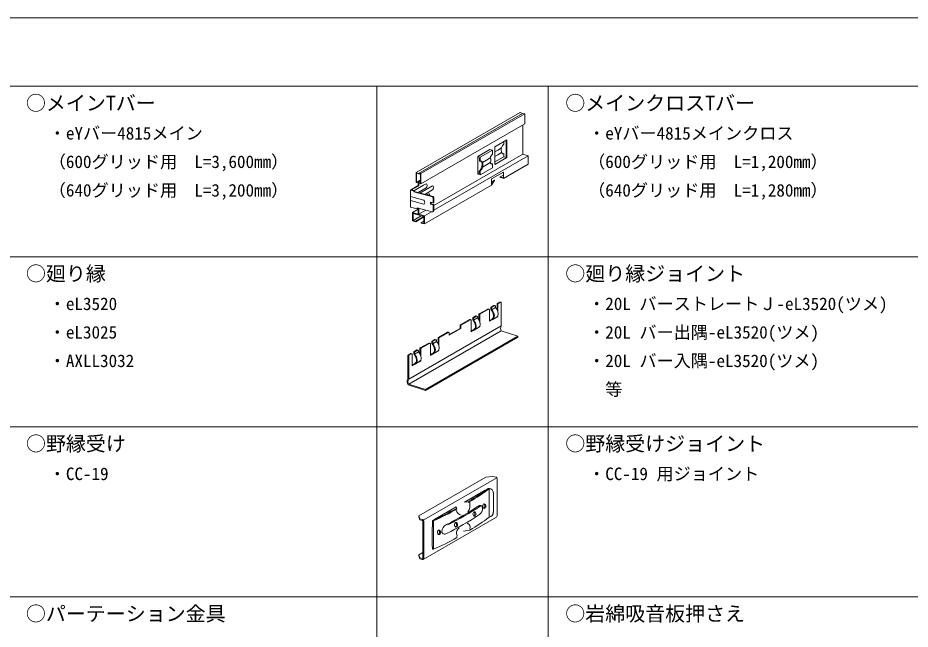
# Model space of a CAD drawing. Units: millimetres on the paper, enlarged 10 times, with parts at other scales. Extents: x -1950 to 1950, y -1347 to 1325.
# Drawn here: x -1280 to -498, y 789 to 1325 of the extents above; entities that cross this region are included whole.
import ezdxf
from ezdxf.enums import TextEntityAlignment as Align

# ---------------------------------------------------------------- set-up
doc = ezdxf.new("R2010")
doc.units = ezdxf.units.MM
doc.header["$LTSCALE"] = 10
for name, color, linetype, lineweight in [('1-1_吊り材', 7, 'Continuous', 18), ('F-1_吊り材', 7, 'Continuous', 18), ('F-2_野縁受け', 3, 'Continuous', 18), ('F-3_野縁', 3, 'Continuous', 18), ('F-6_文字', 7, 'Continuous', 18), ('F-B_補強金具・金具・その他', 3, 'Continuous', 18)]:
    doc.layers.add(name, color=color, linetype=linetype, lineweight=lineweight)
doc.styles.add('ＭＳ ゴシック', font='')
doc.styles.get('ＭＳ ゴシック').set_extended_font_data('MS Gothic')

msp = doc.modelspace()

# ---------------------------------------------------------------- linework, layer by layer
at = {"layer": '1-1_吊り材'}
for p, q in [((-926.51, 1188.38), (-835.45, 1240.96)), ((-839.72, 1242.03), (-839.63, 1242.08)), ((-835.45, 1231.94), (-835.45, 1240.96)), ((-926.51, 1179.36), (-835.45, 1231.94)), ((-837.33, 1205.36), (-837.33, 1230.85)), ((-861.83, 1211.91), (-851.27, 1218.01)), ((-861.83, 1211.91), (-861.83, 1196.39)), ((-853.92, 1214.21), (-853.92, 1216.48)), ((-851.89, 1202.65), (-851.89, 1217.65)), ((-851.27, 1218.01), (-851.27, 1202.49)), ((-915.17, 1160.42), (-837.33, 1205.36)), ((-915.17, 1156.24), (-832.38, 1204.04)), ((-876.61, 1203.38), (-866.05, 1209.47)), ((-866.05, 1209.47), (-863.89, 1208.89)), ((-859.2, 1209.08), (-861.83, 1207.56)), ((-859.2, 1204.93), (-861.83, 1203.41)), ((-859.2, 1209.08), (-855.75, 1211.08)), ((-859.2, 1204.93), (-855.75, 1206.92)), ((-853.92, 1203.2), (-853.92, 1205.9)), ((-837.33, 1205.36), (-832.38, 1204.04)), ((-832.38, 1204.04), (-832.38, 1196.82)), ((-876.61, 1203.38), (-876.61, 1187.85)), ((-876.61, 1203.38), (-874.45, 1202.8)), ((-876.61, 1202.47), (-875.17, 1202.09)), ((-875.17, 1202.09), (-875.17, 1199.38)), ((-874.45, 1199.19), (-875.17, 1199.38)), ((-874.45, 1202.8), (-874.45, 1199.19)), ((-872.62, 1198.17), (-873.34, 1198.36)), ((-869.17, 1200.16), (-872.62, 1198.17)), ((-869.17, 1196.01), (-872.62, 1194.01)), ((-869.17, 1200.16), (-865.72, 1202.15)), ((-869.17, 1196.01), (-865.72, 1198)), ((-863.89, 1196.98), (-864.61, 1197.17)), ((-863.89, 1196.98), (-863.89, 1193.37)), ((-861.83, 1198.63), (-853.92, 1203.2)), ((-861.83, 1196.39), (-851.27, 1202.49)), ((-854.23, 1184.2), (-832.38, 1196.82)), ((-851.27, 1202.49), (-853.92, 1203.2)), ((-930.7, 1189.5), (-930.7, 1180.48)), ((-930.48, 1189.16), (-930.48, 1180.73)), ((-926.51, 1179.36), (-926.51, 1188.38)), ((-876.61, 1189.28), (-875.17, 1190.11)), ((-876.61, 1188.76), (-875.17, 1188.37)), ((-875.17, 1191.08), (-875.17, 1188.37)), ((-874.45, 1190.88), (-875.17, 1191.08)), ((-874.45, 1187.27), (-874.45, 1190.88)), ((-872.62, 1194.01), (-873.34, 1194.21)), ((-854.28, 1189.7), (-864.69, 1183.69)), ((-854.28, 1189.7), (-854.28, 1184.17)), ((-930.7, 1180.48), (-928.81, 1180.79)), ((-930.48, 1180.73), (-926.73, 1182.9)), ((-930.48, 1180.73), (-928.6, 1181.04)), ((-928.81, 1177.85), (-928.81, 1180.79)), ((-928.6, 1181.04), (-926.73, 1182.12)), ((-928.6, 1181.04), (-926.73, 1179.73)), ((-928.4, 1177.75), (-928.4, 1180.67)), ((-928.4, 1180.67), (-926.51, 1179.36)), ((-926.73, 1179.73), (-926.73, 1188.15)), ((-864.69, 1183.69), (-864.69, 1178.16)), ((-864.69, 1178.73), (-861.88, 1182.71)), ((-861.88, 1182.71), (-864.69, 1181.09)), ((-857.09, 1185.47), (-854.28, 1187.1)), ((-857.09, 1185.47), (-854.28, 1184.74)), ((-857.09, 1185.47), (-857.09, 1185.04)), ((-854.28, 1184.29), (-857.09, 1185.04)), ((-935.5, 1173.99), (-928.81, 1177.85)), ((-932.72, 1173.24), (-935.5, 1173.99)), ((-935.5, 1173.99), (-935.5, 1159.11)), ((-934.71, 1174.11), (-928.4, 1177.75)), ((-932.31, 1173.46), (-934.71, 1174.11)), ((-932.7, 1173.25), (-924.16, 1178.19)), ((-932.7, 1173.25), (-932.7, 1172.43)), ((-932.31, 1173.46), (-932.31, 1172.65)), ((-915.84, 1168.24), (-932.31, 1172.65)), ((-929.02, 1171.77), (-921.84, 1175.91)), ((-928.81, 1177.85), (-928.81, 1179.55)), ((-927.33, 1171.32), (-916.35, 1177.66)), ((-924.16, 1178.19), (-921.84, 1179.52)), ((-923.44, 1144.24), (-864.64, 1178.19)), ((-923.06, 1170.18), (-916.35, 1174.05)), ((-935.5, 1168.32), (-923.99, 1165.24)), ((-918.39, 1168.6), (-932.7, 1172.43)), ((-921.38, 1169.72), (-919.51, 1170.8)), ((-916.41, 1168.06), (-918.39, 1168.6)), ((-915.74, 1167.19), (-915.74, 1162.71)), ((-915.17, 1167.37), (-915.17, 1162.86)), ((-935.5, 1164.71), (-923.99, 1161.63)), ((-935.5, 1159.11), (-929.63, 1157.54)), ((-933.77, 1154.23), (-928.81, 1157.09)), ((-929.63, 1158.35), (-929.63, 1157.54)), ((-916.64, 1154.87), (-929.63, 1158.35)), ((-928.81, 1152.9), (-928.81, 1158.13)), ((-928.6, 1158.07), (-928.6, 1152.66)), ((-928.4, 1152.79), (-928.4, 1158.02)), ((-915.74, 1162.71), (-918.1, 1163.34)), ((-915.74, 1162.71), (-915.17, 1162.86)), ((-915.74, 1161.09), (-915.17, 1161.25)), ((-915.74, 1155.77), (-915.74, 1161.09)), ((-933.77, 1154.23), (-933.77, 1147.01)), ((-928.81, 1152.9), (-933.77, 1154.23)), ((-933.4, 1153.32), (-933.4, 1147.36)), ((-923.8, 1150.75), (-933.4, 1153.32)), ((-933.4, 1147.36), (-926.36, 1151.43)), ((-930.98, 1146.71), (-923.93, 1150.78)), ((-930.98, 1146.26), (-923.8, 1150.4)), ((-928.4, 1152.79), (-922.21, 1156.36)), ((-928.4, 1152.79), (-923.44, 1151.46)), ((-923.8, 1150.75), (-923.8, 1144.79)), ((-923.44, 1151.46), (-917.26, 1155.03)), ((-923.44, 1151.46), (-923.44, 1144.24)), ((-933.77, 1147.01), (-930.98, 1146.26)), ((-926.23, 1145.44), (-923.8, 1146.84))]:
    msp.add_line(p, q, dxfattribs=at)
for points in [[(-930.7, 1189.5), (-839.63, 1242.08), (-837.54, 1241.07)], [(-928.6, 1188.49), (-837.54, 1241.07), (-835.45, 1240.96)], [(-874.45, 1202.8), (-863.89, 1208.89), (-863.89, 1205.28)], [(-930.7, 1189.5), (-928.6, 1188.49), (-926.51, 1188.38)], [(-930.48, 1189.16), (-928.6, 1188.25), (-926.73, 1188.15)], [(-876.61, 1187.85), (-874.45, 1187.27), (-863.89, 1193.37)], [(-861.88, 1182.71), (-861.88, 1182.28), (-864.69, 1178.28)], [(-915.17, 1167.22), (-915.17, 1167.19), (-915.17, 1166.96)], [(-915.74, 1161.09), (-918.1, 1161.72), (-918.1, 1163.34)], [(-918.1, 1161.72), (-917.53, 1161.88), (-917.53, 1163.19)], [(-915.17, 1155.92), (-915.17, 1161.25), (-917.53, 1161.88)], [(-930.98, 1146.26), (-930.98, 1146.71), (-933.4, 1147.36)], [(-923.44, 1144.24), (-926.23, 1144.99), (-926.23, 1145.44), (-923.8, 1144.79)]]:
    msp.add_lwpolyline(points, dxfattribs=at)
for centre, start, end in [((-916.64, 1167.19), 0, 75), ((-916.07, 1167.37), 0.08202, 75), ((-916.07, 1167.37), 0, 0.08202), ((-916.64, 1155.77), 240, 0), ((-916.07, 1155.92), 270.61323, 0)]:
    msp.add_arc(centre, 0.903, start, end, dxfattribs=at)
for centre, major_axis, ratio, start_param, end_param in [((-853.92, 1210.05), (-0.75, -4.31), 0.457042, 3.506743, 4.55394), ((-863.89, 1201.13), (-0.75, -4.31), 0.457042, 3.506743, 4.55394), ((-855.75, 1209), (0.06, -2.09), 0.213858, 3.502595, 6.152307), ((-853.92, 1210.05), (-0.75, -4.31), 0.457042, 5.601138, 6.648335), ((-874.45, 1195.04), (-0.75, -4.31), 0.457042, 2.459545, 3.506743), ((-875.17, 1195.23), (-0.75, -4.31), 0.457042, 2.459545, 2.91363), ((-873.34, 1196.28), (-0.06, -2.09), 0.213858, 0.130878, 2.909004), ((-872.62, 1196.09), (-0.06, -2.09), 0.213858, 0.130878, 3.272471), ((-865.72, 1200.08), (-0.06, -2.09), 0.213858, 0.130878, 3.272471), ((-863.89, 1201.13), (-0.75, -4.31), 0.457042, 5.601138, 6.648335), ((-864.61, 1201.32), (-0.75, -4.31), 0.457042, 0.146603, 0.36515), ((-875.17, 1195.23), (-0.75, -4.31), 0.457042, 0.36515, 1.412348), ((-874.45, 1195.04), (-0.75, -4.31), 0.457042, 0.36515, 1.412348), ((-921.84, 1177.72), (-0.16, -1.82), 0.488401, 0.17544, 3.317032), ((-916.35, 1175.85), (-0.16, -1.82), 0.488401, 0.17544, 3.317032), ((-923.99, 1163.43), (-0.32, 1.87), 0.451416, 2.78473, 5.926323), ((-919.51, 1169), (-0.16, -1.82), 0.488401, 1.604063, 3.317032)]:
    msp.add_ellipse(centre, major_axis=major_axis, ratio=ratio, start_param=start_param, end_param=end_param, dxfattribs=at)
at = {"layer": 'F-1_吊り材'}
for p, q in [((-865.2, 1070.95), (-865.2, 1069.24)), ((-864.43, 1071.03), (-865.12, 1071.21)), ((-864.95, 1071.38), (-862.57, 1072.75)), ((-861.88, 1072.57), (-864.26, 1071.19)), ((-862.19, 1072.8), (-861.5, 1072.62)), ((-861.13, 1072.13), (-861.13, 1071)), ((-859.8, 1074.07), (-859.8, 1069.1)), ((-859.02, 1074.15), (-859.72, 1074.33)), ((-859.55, 1074.5), (-857.51, 1075.68)), ((-859.1, 1073.88), (-859.1, 1067.64)), ((-858.85, 1074.31), (-856.81, 1075.49)), ((-857.13, 1075.73), (-856.43, 1075.54)), ((-856.06, 1075.06), (-856.06, 1054.9)), ((-880.83, 1062.21), (-878.45, 1063.59)), ((-877.75, 1063.4), (-880.13, 1062.03)), ((-878.07, 1063.64), (-877.37, 1063.45)), ((-875.67, 1064.9), (-875.67, 1059.93)), ((-874.9, 1064.98), (-875.59, 1065.17)), ((-875.42, 1065.33), (-867.98, 1069.63)), ((-874.98, 1064.72), (-874.98, 1058.47)), ((-874.73, 1065.15), (-867.28, 1069.45)), ((-867.6, 1069.68), (-866.9, 1069.5)), ((-866.53, 1069.01), (-866.53, 1058.88)), ((-864.51, 1070.76), (-864.51, 1069.05)), ((-892.22, 1055.35), (-892.22, 1052.64)), ((-891.45, 1055.43), (-892.14, 1055.61)), ((-891.97, 1055.78), (-883.85, 1060.47)), ((-891.28, 1055.59), (-883.16, 1060.28)), ((-883.47, 1060.52), (-882.78, 1060.33)), ((-882.41, 1059.85), (-882.41, 1049.71)), ((-881.08, 1061.78), (-881.08, 1060.07)), ((-880.3, 1061.86), (-881, 1062.05)), ((-880.38, 1061.6), (-880.38, 1059.88)), ((-877, 1062.97), (-877, 1061.83)), ((-865.2, 1060.24), (-866.53, 1059.47)), ((-864.51, 1060.05), (-866.53, 1058.88)), ((-864.06, 1060.27), (-860.68, 1062.22)), ((-911.22, 1044.66), (-903.1, 1049.35)), ((-902.41, 1049.17), (-910.53, 1044.48)), ((-902.72, 1049.4), (-902.03, 1049.22)), ((-892.22, 1052.64), (-901.66, 1047.19)), ((-901.66, 1046.6), (-891.53, 1052.45)), ((-901.66, 1048.73), (-901.66, 1046.6)), ((-891.53, 1052.45), (-892.22, 1052.64)), ((-891.53, 1055.16), (-891.53, 1052.45)), ((-881.08, 1051.07), (-882.41, 1050.3)), ((-880.38, 1050.88), (-882.41, 1049.71)), ((-879.93, 1051.11), (-876.56, 1053.06)), ((-841.54, 1045.83), (-856.06, 1050.68)), ((-927.1, 1035.5), (-919.65, 1039.8)), ((-926.4, 1035.31), (-918.78, 1039.71)), ((-841.54, 1045.83), (-922.6, 999.03)), ((-922.6, 998.23), (-841.54, 1045.03)), ((-919.27, 1039.85), (-918.58, 1039.66)), ((-916.88, 1041.11), (-916.88, 1039.4)), ((-916.1, 1041.19), (-916.8, 1041.38)), ((-916.63, 1041.54), (-914.25, 1042.92)), ((-916.18, 1040.93), (-916.18, 1039.21)), ((-913.55, 1042.73), (-915.93, 1041.36)), ((-913.87, 1042.97), (-913.18, 1042.78)), ((-912.8, 1042.3), (-912.8, 1041.16)), ((-911.47, 1044.23), (-911.47, 1039.26)), ((-910.7, 1044.31), (-911.4, 1044.5)), ((-910.78, 1044.05), (-910.78, 1037.8)), ((-841.54, 1045.03), (-841.54, 1045.83)), ((-932.75, 1031.95), (-932.75, 1030.24)), ((-931.98, 1032.03), (-932.67, 1032.21)), ((-932.5, 1032.38), (-930.12, 1033.75)), ((-929.43, 1033.57), (-931.81, 1032.19)), ((-929.74, 1033.8), (-929.05, 1033.62)), ((-928.68, 1033.13), (-928.68, 1032)), ((-927.35, 1035.07), (-927.35, 1030.1)), ((-926.57, 1035.15), (-927.27, 1035.33)), ((-926.65, 1034.88), (-926.65, 1028.64)), ((-918.21, 1039.18), (-918.21, 1029.04)), ((-915.74, 1030.44), (-912.36, 1032.39)), ((-937.82, 1029.02), (-937.82, 1008.5)), ((-937.74, 1029.29), (-937.04, 1029.1)), ((-937.57, 1029.45), (-935.53, 1030.63)), ((-937.12, 1028.84), (-937.12, 1008.1)), ((-936.87, 1029.27), (-934.83, 1030.45)), ((-935.15, 1030.68), (-934.45, 1030.5)), ((-934.08, 1030.01), (-934.08, 1019.88)), ((-932.06, 1031.76), (-932.06, 1030.05)), ((-916.88, 1030.4), (-918.21, 1029.63)), ((-916.18, 1030.21), (-918.21, 1029.04)), ((-932.75, 1021.24), (-934.08, 1020.47)), ((-932.06, 1021.05), (-934.08, 1019.88)), ((-931.61, 1021.27), (-928.23, 1023.22)), ((-922.6, 998.23), (-937.65, 1003.25)), ((-922.6, 999.03), (-937.12, 1003.88)), ((-922.6, 998.23), (-922.6, 999.03))]:
    msp.add_line(p, q, dxfattribs=at)
for points in [[(-859.1, 1063.92), (-859.1, 1063.17), (-860.27, 1062.5)], [(-874.98, 1054.76), (-874.98, 1054), (-876.14, 1053.33)], [(-910.78, 1034.09), (-910.78, 1033.33), (-911.94, 1032.66)], [(-926.65, 1024.92), (-926.65, 1024.17), (-927.82, 1023.5)]]:
    msp.add_lwpolyline(points, dxfattribs=at)
for centre, radius, start, end in [((-864.7, 1070.95), 0.5, 120, 180), ((-864.01, 1070.76), 0.5, 120, 180), ((-862.32, 1072.32), 0.5, 75, 120), ((-861.63, 1072.13), 0.5, 0, 120), ((-867.44, 1064.91), 8.77, 6.19829, 44.0087), ((-859.3, 1074.07), 0.5, 120, 180), ((-858.6, 1073.88), 0.5, 120, 180), ((-857.26, 1075.24), 0.5, 75, 120), ((-856.56, 1075.06), 0.5, 0, 120), ((-878.2, 1063.15), 0.5, 75, 120), ((-877.5, 1062.97), 0.5, 0, 120), ((-875.17, 1064.9), 0.5, 120, 180), ((-874.48, 1064.72), 0.5, 120, 180), ((-867.73, 1069.2), 0.5, 75, 120), ((-867.03, 1069.01), 0.5, 0, 120), ((-866.73, 1063.87), 3.94, 292.75252, 3.18951), ((-871.51, 1063.14), 8.77, 6.19829, 44.0087), ((-866.03, 1063.68), 3.94, 292.75252, 3.18951), ((-870.81, 1062.96), 8.77, 6.19829, 44.0087), ((-862.65, 1065.63), 3.94, 292.75252, 3.18951), ((-891.72, 1055.35), 0.5, 120, 180), ((-891.03, 1055.16), 0.5, 120, 180), ((-883.6, 1060.03), 0.5, 75, 120), ((-882.91, 1059.85), 0.5, 0, 120), ((-880.58, 1061.78), 0.5, 120, 180), ((-887.38, 1053.98), 8.77, 6.19829, 44.0087), ((-879.88, 1061.6), 0.5, 120, 180), ((-886.69, 1053.79), 8.77, 6.19829, 44.0087), ((-878.53, 1056.47), 3.94, 292.75252, 3.18951), ((-883.31, 1055.74), 8.77, 6.19829, 44.0087), ((-902.85, 1048.92), 0.5, 75, 120), ((-902.16, 1048.73), 0.5, 0, 120), ((-882.6, 1054.71), 3.94, 292.75252, 3.18951), ((-881.91, 1054.52), 3.94, 292.75252, 3.18951), ((-853.25, 1052.79), 3.51, 143.11352, 216.88648), ((-919.4, 1039.36), 0.5, 75, 120), ((-918.71, 1039.18), 0.5, 0, 120), ((-916.38, 1041.11), 0.5, 120, 180), ((-915.68, 1040.93), 0.5, 120, 180), ((-914, 1042.48), 0.5, 75, 120), ((-913.3, 1042.3), 0.5, 0, 120), ((-919.11, 1035.07), 8.77, 6.19829, 44.0087), ((-910.97, 1044.23), 0.5, 120, 180), ((-910.28, 1044.05), 0.5, 120, 180), ((-932.25, 1031.95), 0.5, 120, 180), ((-931.56, 1031.76), 0.5, 120, 180), ((-929.87, 1033.32), 0.5, 75, 120), ((-929.18, 1033.13), 0.5, 0, 120), ((-934.99, 1025.91), 8.77, 6.19829, 44.0087), ((-926.85, 1035.07), 0.5, 120, 180), ((-926.15, 1034.88), 0.5, 120, 180), ((-923.19, 1033.31), 8.77, 6.19829, 44.0087), ((-918.4, 1034.04), 3.94, 292.75252, 3.18951), ((-917.71, 1033.85), 3.94, 292.75252, 3.18951), ((-922.49, 1033.12), 8.77, 6.19829, 44.0087), ((-914.33, 1035.8), 3.94, 292.75252, 3.18951), ((-937.32, 1029.02), 0.5, 120, 180), ((-936.62, 1028.84), 0.5, 120, 180), ((-935.28, 1030.2), 0.5, 75, 120), ((-934.58, 1030.01), 0.5, 0, 120), ((-934.28, 1024.87), 3.94, 292.75252, 3.18951), ((-939.06, 1024.14), 8.77, 6.19829, 44.0087), ((-933.58, 1024.68), 3.94, 292.75252, 3.18951), ((-938.36, 1023.96), 8.77, 6.19829, 44.0087), ((-930.2, 1026.63), 3.94, 292.75252, 3.18951), ((-934.31, 1005.99), 4.31, 144.36253, 219.31745), ((-934.31, 1005.99), 3.51, 143.11352, 216.88648)]:
    msp.add_arc(centre, radius, start, end, dxfattribs=at)
at = {"layer": 'F-2_野縁受け'}
for p, q in [((-864.51, 1069.05), (-861.13, 1071)), ((-880.38, 1059.88), (-877, 1061.83)), ((-937.12, 1008.1), (-856.06, 1054.9)), ((-937.12, 1003.88), (-856.06, 1050.68)), ((-916.18, 1039.21), (-912.8, 1041.16)), ((-932.06, 1030.05), (-928.68, 1032))]:
    msp.add_line(p, q, dxfattribs=at)
at = {"layer": 'F-3_野縁'}
for p, q in [((-1950, 1325), (1950, 1325)), ((-1910, 1265), (-20, 1265)), ((-965, 1265), (-965, 370.03)), ((-1910, 1115.46), (-20, 1115.46)), ((-1910, 966.37), (-20, 966.37)), ((-1910, 817.29), (-20, 817.29))]:
    msp.add_line(p, q, dxfattribs=at)
at = {"layer": 'F-3_野縁', "color": 4, "lineweight": 9}
msp.add_line((-815, 1265), (-815, 370.03), dxfattribs=at)
at = {"layer": 'F-B_補強金具・金具・その他'}
for p, q in [((-869.61, 922.18), (-863.37, 922.85)), ((-860.68, 922.13), (-863.37, 922.85)), ((-928.25, 888.33), (-869.61, 922.18)), ((-923.97, 884.84), (-860.12, 921.7)), ((-859.8, 888.26), (-859.8, 920.97)), ((-888.17, 900.41), (-870.24, 910.76)), ((-866.69, 912.07), (-867.56, 912.31)), ((-866.69, 912.07), (-866.69, 887.07)), ((-866.41, 912.2), (-865.54, 911.97)), ((-863.04, 908.73), (-863.04, 891.61)), ((-884.49, 901.06), (-883.62, 900.83)), ((-915.23, 884.78), (-895.6, 896.12)), ((-895.29, 894.82), (-894.93, 894.3)), ((-928.25, 888.33), (-927.54, 885.8)), ((-924.86, 885.08), (-927.54, 885.8)), ((-927.54, 885.8), (-927.54, 884.8)), ((-924.99, 884.11), (-927.54, 884.8)), ((-924.84, 883.92), (-924.84, 851.13)), ((-924.57, 850.17), (-860.4, 887.22)), ((-923.97, 851.21), (-923.97, 883.92)), ((-915.33, 883.99), (-915.33, 858.99)), ((-916.48, 878.52), (-916.48, 861.52)), ((-915.59, 861.4), (-915.59, 878.76)), ((-889.15, 874.85), (-883.62, 875.83)), ((-894.93, 869.3), (-894.62, 871.69)), ((-928.25, 854.13), (-924.84, 856.1)), ((-928.25, 854.13), (-927.54, 851.6)), ((-916.21, 859.12), (-915.33, 858.99)), ((-925.09, 850.94), (-927.54, 851.6)), ((-927.54, 851.6), (-927.54, 850.6)), ((-925.48, 850.05), (-927.54, 850.6))]:
    msp.add_line(p, q, dxfattribs=at)
for points in [[(-928.25, 888.33), (-928.25, 887.33), (-927.54, 884.8)], [(-928.25, 854.13), (-928.25, 853.13), (-927.54, 850.6)]]:
    msp.add_lwpolyline(points, dxfattribs=at)
for centre, radius, start, end in [((-861, 920.97), 1.2, 0, 75), ((-987.13, 1073.96), 201.06, 300.6952, 306.48775), ((-974.96, 1056.72), 180.68, 300.36821, 306.81474), ((-867.28, 908.96), 3.36, 75, 94.89551), ((-866.41, 908.72), 3.36, 0.19518, 94.89551), ((-886.55, 894.27), 6.35, 66.06867, 104.75326), ((-893.52, 897.63), 10.01, 325.16969, 10.30076), ((-885.19, 900.63), 0.821, 344.14172, 31.94043), ((-884.77, 900.91), 1.15, 313.54557, 356.19207), ((-1021.1, 1117.22), 255.51, 294.23738, 299.49736), ((-1005.67, 1088.11), 223.21, 293.87305, 299.74336), ((-1020.5, 1115.77), 262.26, 296.33374, 303.66626), ((-1019.37, 1115.46), 262.26, 296.33374, 303.66626), ((-907.85, 892.51), 12.78, 10.44761, 16.43302), ((-900.41, 893.32), 5.57, 10.19507, 30.22605), ((-890.19, 894.39), 5.41, 191.56304, 260.33789), ((-879.56, 895.09), 7.15, 308.45341, 359.70977), ((-874.76, 895.17), 2.35, 357.14581, 98.6879), ((-867.77, 891.67), 4.72, 283.13424, 0.73992), ((-925.04, 883.92), 0.2, 0, 75), ((-925.17, 883.92), 1.2, 0, 75), ((-860.58, 878.71), 55.89, 174.3312, 180.18718), ((-859.7, 878.58), 55.89, 174.44006, 180.18718), ((-1020.5, 1107.77), 262.26, 296.33374, 303.66626), ((-974.96, 1031.72), 180.68, 300.36821, 306.81474), ((-861, 888.26), 1.2, 300, 0), ((-900.35, 873.78), 7.92, 118.71332, 175.78519), ((-889.62, 873.24), 5.77, 126.53227, 192.35564), ((-887.53, 878.04), 4.15, 341.68128, 67.7536), ((-1005.67, 1063.11), 223.21, 293.87305, 299.74336), ((-905.59, 875.08), 2.76, 195.09465, 301.30952), ((-906.37, 861.41), 10.1, 179.37266, 193.10782), ((-905.49, 861.28), 10.1, 179.37266, 193.10782), ((-925.17, 851.21), 1.2, 255, 0), ((-925.04, 851.13), 0.2, 255, 0)]:
    msp.add_arc(centre, radius, start, end, dxfattribs=at)
for centre in [(-879.57, 889.94), (-870.98, 896.76), (-910.6, 873.88), (-895.75, 880.52)]:
    msp.add_ellipse(centre, major_axis=(0, 2), ratio=0.675, dxfattribs=at)
for centre in [(-880.44, 890.17), (-871.85, 896.99), (-911.47, 874.12), (-896.62, 880.75)]:
    msp.add_ellipse(centre, major_axis=(0, 2), ratio=0.675, start_param=3.295999, end_param=5.770916, dxfattribs=at)

# ---------------------------------------------------------------- texts
at = {"layer": 'F-6_文字', "style": 'ＭＳ ゴシック'}
for s, height, p in [('○メインTバー', 12.83, (-1272.5, 1240)), ('○メインクロスTバー', 12.83, (-800, 1240)), ('・eYバー4815メイン', 11, (-1252.5, 1215)), ('・eYバー4815メインクロス', 11, (-780, 1215)), ('（600グリッド用\u3000L=3,600mm）', 11, (-1252.5, 1190)), ('（600グリッド用\u3000L=1,200mm）', 11, (-780, 1190)), ('（640グリッド用\u3000L=3,200mm）', 11, (-1252.5, 1165)), ('（640グリッド用\u3000L=1,280mm）', 11, (-780, 1165)), ('○廻り縁', 12.83, (-1272.5, 1090.46)), ('○廻り縁ジョイント', 12.83, (-800, 1090.46)), ('・eL3520', 11, (-1252.5, 1065.46)), ('・20L バーストレートＪ-eL3520(ツメ)', 11, (-780, 1065.46)), ('・20L バー出隅-eL3520(ツメ)', 11, (-780, 1040.46)), ('・eL3025', 11, (-1252.5, 1040.46)), ('・AXLL3032', 11, (-1252.5, 1015.46)), ('・20L バー入隅-eL3520(ツメ)', 11, (-780, 1015.46)), ('\u3000等', 11, (-780, 990.46)), ('○野縁受け', 12.83, (-1272.5, 941.37)), ('○野縁受けジョイント', 12.83, (-800, 941.37)), ('・CC-19', 11, (-1252.5, 916.37)), ('・CC-19 用ジョイント', 11, (-780, 916.37)), ('○パーテーション金具', 12.83, (-1272.54, 792.29)), ('○岩綿吸音板押さえ', 12.83, (-800.04, 792.29))]:
    msp.add_text(s, height=height, dxfattribs=at).set_placement(p, align=Align.BOTTOM_LEFT)

doc.saveas('drawing.dxf')
